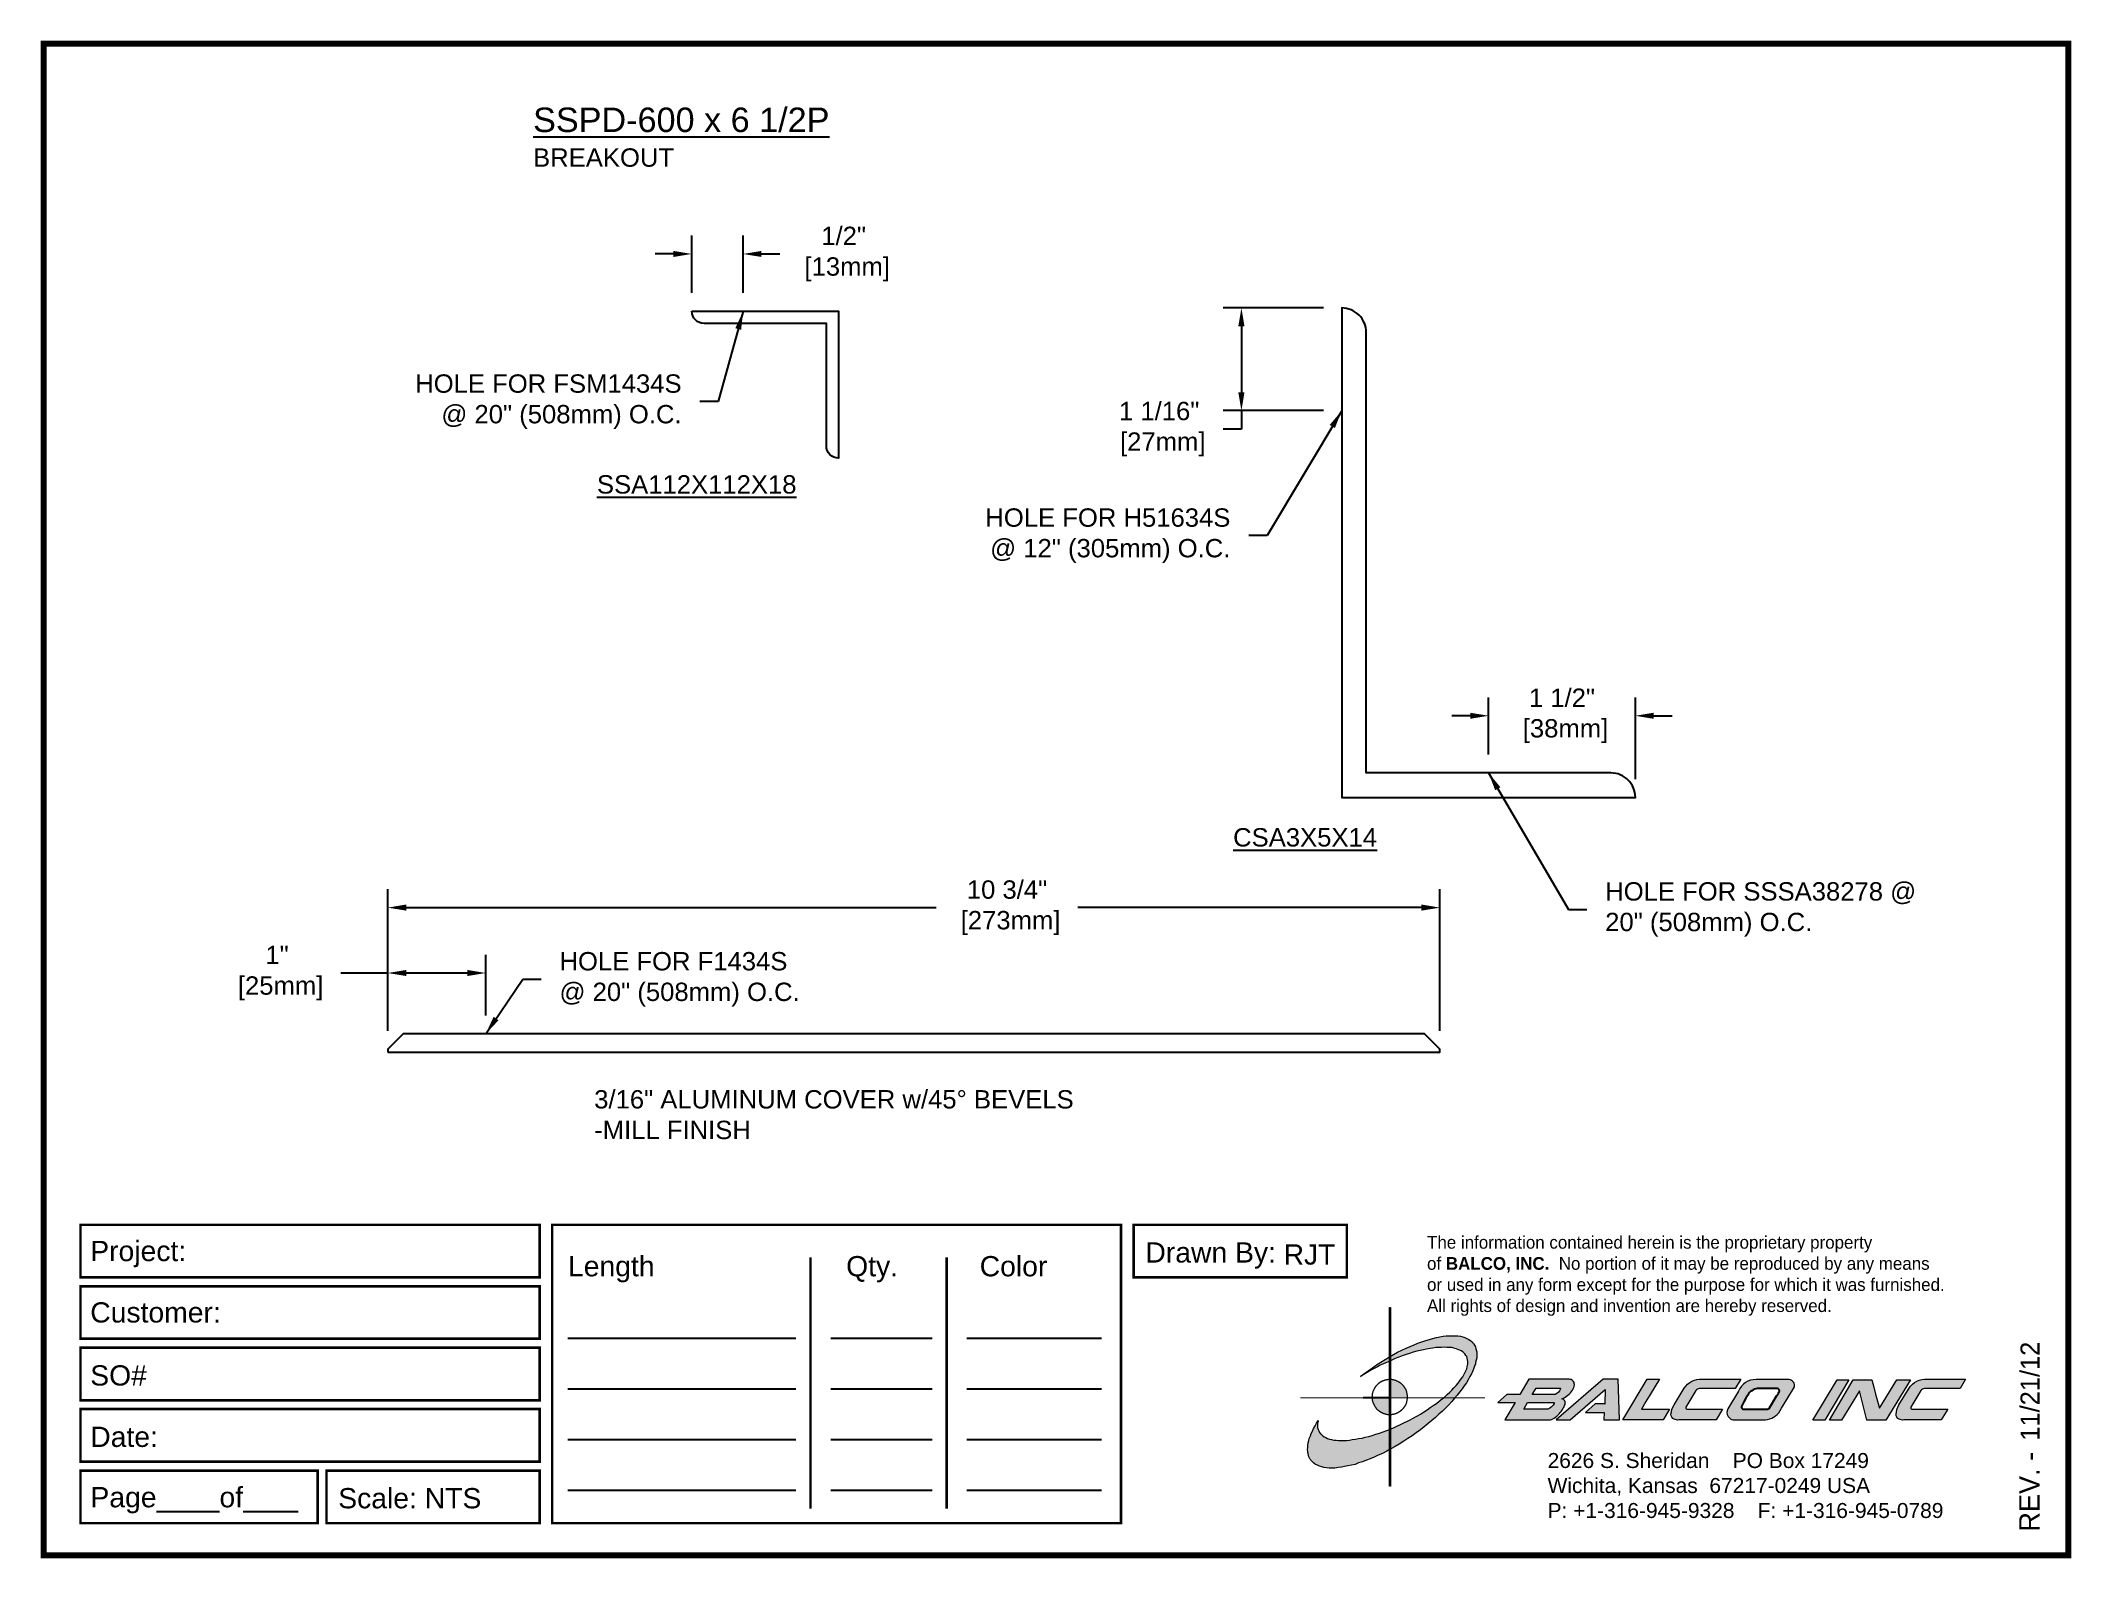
# Paper-space layout 'Layout1 (2)' of a CAD drawing. Header units: inches. Extents: x 0 to 10, y 0 to 7.5.
# The model-space entities are those that its viewports show. They can reach past a viewport. Long polylines and large blocks are cut down to what shows.
import ezdxf

# ---------------------------------------------------------------- set-up
doc = ezdxf.new("R2010")
doc.units = ezdxf.units.IN
doc.header["$MEASUREMENT"] = 0
for name, color, linetype in [('Border', 7, 'Continuous'), ('Dimensions', 3, 'Continuous'), ('Metals', 7, 'Continuous'), ('Text', 2, 'Continuous')]:
    doc.layers.add(name, color=color, linetype=linetype)
doc.styles.add('ARIAL', font='arial.ttf')
doc.styles.add('Copyright', font='ERASDEMI.TTF')
doc.dimstyles.new('Arial', dxfattribs={"dimscale": 1.5, "dimtxt": 0.125, "dimasz": 0.125, "dimexe": 0.125, "dimexo": 0.125, "dimgap": 0.125, "dimtad": 0, "dimtih": 1, "dimtoh": 1, "dimdec": 4, "dimzin": 0, "dimdsep": 46, "dimlunit": 4, "dimtxsty": 'ARIAL', "dimcen": 0.125, "dimadec": 0, "dimazin": 0, "dimtfac": 1, "dimtdec": 4, "dimtofl": 0, "dimtmove": 0, "dimatfit": 3, "dimfxl": 0, "dimfrac": 2, "dimtolj": 1, "dimtzin": 0, "dimarcsym": 0})

# ---------------------------------------------------------------- blocks, each defined once
blk = doc.blocks.new('ACADlogo')
h = blk.add_hatch(color=256)
h.paths.add_polyline_path([(-3.346, 1.223), (-3.351, 1.223), (-3.351, 0.979), (-3.346, 0.982)])
h.paths.add_polyline_path([(-3.346, 0.961), (-3.351, 0.959), (-3.351, 0.868), (-3.346, 0.868)])
h.paths.add_polyline_path([(-3.346, 0.777), (-3.351, 0.777), (-3.351, 0.699), (-3.351, 0.695), (-3.35, 0.695), (-3.346, 0.695)])
h.paths.add_polyline_path([(-3.346, 0.864), (-3.346, 0.868), (-3.35, 0.868), (-3.351, 0.868), (-3.351, 0.777), (-3.346, 0.777), (-3.346, 0.778), (-3.348, 0.778)])
h.paths.add_polyline_path([(-3.346, 0.524), (-3.351, 0.521), (-3.351, 0.342), (-3.346, 0.342)])
h.paths.add_polyline_path([(-3.346, 0.695), (-3.351, 0.695), (-3.351, 0.621), (-3.346, 0.623)])
h.paths.add_polyline_path([(-3.346, 0.623), (-3.351, 0.621), (-3.351, 0.521), (-3.346, 0.524)])
h.paths.add_polyline_path([(-3.346, 0.982), (-3.351, 0.979), (-3.351, 0.959), (-3.346, 0.961)])
h = blk.add_hatch(color=175)
h.paths.add_polyline_path([(-3.518, 0.573), (-3.534, 0.571), (-3.548, 0.569), (-3.562, 0.567), (-3.576, 0.567), (-3.589, 0.566), (-3.602, 0.567), (-3.614, 0.568), (-3.625, 0.569), (-3.636, 0.572), (-3.646, 0.574), (-3.656, 0.577), (-3.664, 0.581), (-3.673, 0.585), (-3.679, 0.589), (-3.685, 0.595), (-3.688, 0.598), (-3.691, 0.6), (-3.695, 0.607), (-3.699, 0.614), (-3.703, 0.621), (-3.704, 0.626), (-3.705, 0.631), (-3.706, 0.637), (-3.706, 0.642), (-3.705, 0.648), (-3.705, 0.653), (-3.703, 0.659), (-3.702, 0.665), (-3.71, 0.652), (-3.717, 0.639), (-3.725, 0.626), (-3.731, 0.613), (-3.737, 0.601), (-3.741, 0.589), (-3.746, 0.577), (-3.749, 0.566), (-3.751, 0.555), (-3.753, 0.544), (-3.754, 0.538), (-3.754, 0.533), (-3.755, 0.523), (-3.754, 0.513), (-3.753, 0.508), (-3.752, 0.503), (-3.75, 0.494), (-3.748, 0.486), (-3.743, 0.477), (-3.74, 0.473), (-3.738, 0.469), (-3.734, 0.465), (-3.73, 0.461), (-3.723, 0.455), (-3.715, 0.449), (-3.706, 0.445), (-3.695, 0.44), (-3.685, 0.437), (-3.674, 0.434), (-3.661, 0.432), (-3.648, 0.431), (-3.634, 0.431), (-3.62, 0.431), (-3.604, 0.433), (-3.588, 0.435), (-3.572, 0.438), (-3.556, 0.441), (-3.538, 0.445), (-3.52, 0.449), (-3.503, 0.456), (-3.483, 0.461), (-3.464, 0.469), (-3.445, 0.477), (-3.426, 0.485), (-3.406, 0.494), (-3.385, 0.503), (-3.364, 0.514), (-3.351, 0.521), (-3.351, 0.621), (-3.364, 0.616), (-3.382, 0.609), (-3.4, 0.603), (-3.418, 0.598), (-3.436, 0.592), (-3.453, 0.587), (-3.47, 0.583), (-3.486, 0.579), (-3.503, 0.576)])
h.paths.add_polyline_path([(-3.215, 0.687), (-3.251, 0.667), (-3.289, 0.649), (-3.327, 0.631), (-3.345, 0.623), (-3.346, 0.623), (-3.346, 0.524), (-3.343, 0.525), (-3.323, 0.537), (-3.302, 0.549), (-3.28, 0.563), (-3.259, 0.577), (-3.238, 0.59), (-3.218, 0.605), (-3.198, 0.62), (-3.179, 0.635), (-3.16, 0.65), (-3.141, 0.665), (-3.123, 0.681), (-3.106, 0.696), (-3.089, 0.712), (-3.074, 0.727), (-3.058, 0.743), (-3.043, 0.759), (-3.03, 0.775), (-3.028, 0.777), (-3.085, 0.777), (-3.091, 0.772), (-3.105, 0.761), (-3.118, 0.75), (-3.134, 0.739), (-3.149, 0.729), (-3.165, 0.718), (-3.182, 0.707), (-3.198, 0.697)])
h.paths.add_polyline_path([(-2.921, 1.009), (-2.922, 1.015), (-2.924, 1.02), (-2.926, 1.029), (-2.931, 1.038), (-2.934, 1.043), (-2.936, 1.047), (-2.94, 1.05), (-2.943, 1.054), (-2.951, 1.06), (-2.959, 1.066), (-2.968, 1.071), (-2.978, 1.075), (-2.989, 1.079), (-3, 1.081), (-3.013, 1.083), (-3.026, 1.084), (-3.04, 1.084), (-3.054, 1.084), (-3.07, 1.083), (-3.085, 1.081), (-3.102, 1.079), (-3.118, 1.075), (-3.136, 1.07), (-3.153, 1.066), (-3.171, 1.06), (-3.191, 1.054), (-3.21, 1.047), (-3.229, 1.039), (-3.248, 1.031), (-3.268, 1.022), (-3.289, 1.012), (-3.31, 1.002), (-3.33, 0.991), (-3.346, 0.982), (-3.346, 0.961), (-3.342, 0.962), (-3.323, 0.971), (-3.305, 0.978), (-3.287, 0.984), (-3.268, 0.991), (-3.251, 0.996), (-3.234, 1.002), (-3.216, 1.007), (-3.199, 1.011), (-3.182, 1.015), (-3.167, 1.018), (-3.15, 1.021), (-3.136, 1.023), (-3.121, 1.025), (-3.107, 1.026), (-3.093, 1.026), (-3.079, 1.027), (-3.067, 1.026), (-3.054, 1.026), (-3.043, 1.025), (-3.032, 1.022), (-3.022, 1.02), (-3.013, 1.016), (-3.004, 1.013), (-2.997, 1.009), (-2.989, 1.005), (-2.983, 0.999), (-2.98, 0.996), (-2.978, 0.994), (-2.973, 0.987), (-2.969, 0.981), (-2.967, 0.973), (-2.965, 0.965), (-2.964, 0.957), (-2.964, 0.949), (-2.964, 0.944), (-2.965, 0.94), (-2.967, 0.93), (-2.969, 0.921), (-2.973, 0.911), (-2.978, 0.901), (-2.983, 0.891), (-2.989, 0.881), (-2.996, 0.871), (-3.004, 0.86), (-3.012, 0.849), (-3.021, 0.838), (-3.032, 0.827), (-3.042, 0.816), (-3.053, 0.805), (-3.065, 0.794), (-3.077, 0.783), (-3.085, 0.777), (-3.028, 0.777), (-3.016, 0.791), (-3.004, 0.806), (-2.992, 0.822), (-2.981, 0.837), (-2.971, 0.852), (-2.962, 0.866), (-2.954, 0.882), (-2.946, 0.896), (-2.939, 0.91), (-2.934, 0.924), (-2.929, 0.938), (-2.926, 0.944), (-2.925, 0.951), (-2.922, 0.963), (-2.92, 0.975), (-2.92, 0.982), (-2.919, 0.987), (-2.92, 0.999), (-2.92, 1.005)])
h.paths.add_polyline_path([(-3.372, 0.966), (-3.393, 0.953), (-3.415, 0.94), (-3.435, 0.925), (-3.455, 0.911), (-3.475, 0.897), (-3.494, 0.882), (-3.468, 0.898), (-3.439, 0.915), (-3.41, 0.93), (-3.396, 0.938), (-3.38, 0.945), (-3.351, 0.959), (-3.351, 0.979)])
h = blk.add_hatch(color=256)
h.paths.add_polyline_path([(-3.268, 0.814), (-3.27, 0.819), (-3.273, 0.824), (-3.276, 0.828), (-3.279, 0.833), (-3.282, 0.837), (-3.286, 0.841), (-3.29, 0.845), (-3.294, 0.849), (-3.298, 0.852), (-3.303, 0.855), (-3.308, 0.858), (-3.313, 0.86), (-3.318, 0.863), (-3.323, 0.864), (-3.328, 0.866), (-3.334, 0.867), (-3.339, 0.868), (-3.345, 0.868), (-3.346, 0.868), (-3.346, 0.777), (-3.335, 0.777), (-3.262, 0.777), (-3.262, 0.781), (-3.262, 0.787), (-3.263, 0.792), (-3.264, 0.798), (-3.265, 0.803), (-3.266, 0.808)])
h.paths.add_polyline_path([(-3.351, 0.777), (-3.436, 0.777), (-3.435, 0.773), (-3.435, 0.768), (-3.434, 0.762), (-3.432, 0.757), (-3.431, 0.752), (-3.428, 0.747), (-3.426, 0.742), (-3.423, 0.737), (-3.42, 0.732), (-3.417, 0.728), (-3.414, 0.723), (-3.41, 0.719), (-3.406, 0.716), (-3.401, 0.712), (-3.397, 0.709), (-3.392, 0.706), (-3.387, 0.704), (-3.382, 0.701), (-3.377, 0.699), (-3.372, 0.698), (-3.367, 0.696), (-3.361, 0.695), (-3.356, 0.695), (-3.351, 0.695)])
h.paths.add_polyline_path([(-3.346, 0.868), (-3.35, 0.868), (-3.351, 0.868), (-3.351, 0.777), (-3.346, 0.777)])
h = blk.add_hatch(color=256)
h.paths.add_polyline_path([(-2.438, 0.844, 0.412988), (-2.461, 0.869), (-2.663, 0.869), (-2.707, 0.794), (-2.771, 0.794), (-2.815, 0.755), (-2.73, 0.755), (-2.781, 0.668), (-2.563, 0.668, 0.107996), (-2.538, 0.677, 0.108939), (-2.494, 0.724, 0.080345), (-2.483, 0.745, 0.419497), (-2.499, 0.773, 0.149928), (-2.447, 0.815, 0.134283)])
h.paths.add_polyline_path([(-2.507, 0.821, -0.209012), (-2.532, 0.794), (-2.538, 0.794), (-2.646, 0.794), (-2.627, 0.825), (-2.51, 0.825, -0.56619)], flags=16)
h.paths.add_polyline_path([(-2.538, 0.75, -0.241309), (-2.569, 0.722), (-2.688, 0.722), (-2.669, 0.755), (-2.541, 0.755, -0.56619)], flags=16)
for points in [[(-2.285, 0.819), (-2.287, 0.748), (-2.335, 0.748), (-2.383, 0.705), (-2.29, 0.705), (-2.292, 0.668), (-2.215, 0.668), (-2.221, 0.869), (-2.295, 0.869), (-2.527, 0.668), (-2.458, 0.668)], [(-2.018, 0.869), (-2.079, 0.869), (-2.198, 0.668), (-2, 0.668), (-1.968, 0.722), (-2.107, 0.722), (-2.085, 0.759), (-2.064, 0.794)], [(-1.617, 0.869), (-1.807, 0.869, 0.270182), (-1.896, 0.825), (-1.946, 0.742, 0.109019), (-1.961, 0.695, 0.340665), (-1.945, 0.672, 0.129907), (-1.923, 0.668), (-1.738, 0.668), (-1.706, 0.722), (-1.878, 0.722), (-1.882, 0.722, -0.601242), (-1.887, 0.731), (-1.838, 0.813, -0.253048), (-1.821, 0.823), (-1.645, 0.823)], [(-1.083, 0.867), (-1.14, 0.867), (-1.261, 0.667), (-1.26, 0.667), (-1.202, 0.667)], [(-0.96, 0.83), (-0.969, 0.867), (-1.061, 0.867), (-1.179, 0.667), (-1.12, 0.667), (-1.031, 0.812), (-0.995, 0.667), (-0.9, 0.667), (-0.778, 0.867), (-0.846, 0.867), (-0.931, 0.727), (-0.951, 0.795)], [(-0.507, 0.869), (-0.697, 0.869, 0.270182), (-0.786, 0.825), (-0.836, 0.742, 0.109019), (-0.85, 0.695, 0.340665), (-0.835, 0.672, 0.129907), (-0.812, 0.668), (-0.628, 0.668), (-0.595, 0.722), (-0.768, 0.722), (-0.772, 0.722, -0.601242), (-0.777, 0.731), (-0.728, 0.813, -0.253048), (-0.71, 0.823), (-0.534, 0.823)], [(-3.346, 0.623), (-3.351, 0.621), (-3.351, 0.521), (-3.346, 0.524)]]:
    blk.add_hatch(color=256).paths.add_polyline_path(points)
h = blk.add_hatch(color=256)
h.paths.add_polyline_path([(-1.377, 0.868), (-1.383, 0.868), (-1.383, 0.868), (-1.44, 0.868), (-1.492, 0.868), (-1.541, 0.868, 0.297712), (-1.628, 0.811), (-1.68, 0.723, 0.585116), (-1.646, 0.668), (-1.506, 0.668, 0.210586), (-1.429, 0.703), (-1.415, 0.726), (-1.389, 0.769), (-1.352, 0.831, 0.4352)])
h.paths.add_polyline_path([(-1.437, 0.823, -0.603783), (-1.428, 0.805), (-1.431, 0.801), (-1.434, 0.796), (-1.438, 0.789), (-1.474, 0.728, -0.229001), (-1.489, 0.722), (-1.494, 0.722), (-1.501, 0.722), (-1.597, 0.722), (-1.604, 0.722, -0.492401), (-1.613, 0.734), (-1.601, 0.757), (-1.591, 0.775), (-1.582, 0.791, -0.238368), (-1.535, 0.823)], flags=16)
for q in [(-3.48, 0.777), (-3.351, 0.642)]:
    blk.add_line((-3.351, 0.777), q)
at = {"color": 7, "lineweight": 0}
for points in [[(-3.351, 1.223), (-3.346, 1.223), (-3.346, 0.342), (-3.351, 0.342), (-3.351, 1.223)], [(-2.292, 0.668), (-2.215, 0.668), (-2.221, 0.869), (-2.295, 0.869), (-2.527, 0.668), (-2.458, 0.668), (-2.285, 0.819), (-2.287, 0.748), (-2.286, 0.748), (-2.335, 0.748), (-2.383, 0.705), (-2.29, 0.705), (-2.292, 0.668), (-2.292, 0.668)], [(-2.198, 0.668), (-2.079, 0.869), (-2.018, 0.869), (-2.064, 0.794), (-2.085, 0.759), (-2.107, 0.722), (-1.968, 0.722), (-2, 0.668), (-2.198, 0.668), (-2.198, 0.668)], [(-1.383, 0.868), (-1.383, 0.868)], [(-1.261, 0.667), (-1.14, 0.867), (-1.083, 0.867), (-1.202, 0.667), (-1.26, 0.667), (-1.261, 0.667), (-1.261, 0.667)], [(-0.9, 0.667), (-0.995, 0.667), (-1.031, 0.812), (-1.12, 0.667), (-1.179, 0.667), (-1.061, 0.867), (-0.969, 0.867), (-0.96, 0.83), (-0.951, 0.795), (-0.931, 0.727), (-0.846, 0.867), (-0.778, 0.867), (-0.9, 0.667), (-0.9, 0.667)]]:
    blk.add_lwpolyline(points, dxfattribs=at)
at = {"color": 175, "lineweight": 0}
blk.add_lwpolyline([(-2.926, 1.029), (-2.924, 1.02), (-2.922, 1.015), (-2.921, 1.009), (-2.92, 1.005), (-2.92, 0.999), (-2.919, 0.987), (-2.92, 0.982), (-2.92, 0.975), (-2.922, 0.963), (-2.925, 0.951), (-2.926, 0.944), (-2.929, 0.938), (-2.934, 0.924), (-2.939, 0.91), (-2.946, 0.896), (-2.954, 0.882), (-2.962, 0.866), (-2.971, 0.852), (-2.981, 0.837), (-2.992, 0.822), (-3.004, 0.806), (-3.016, 0.791), (-3.03, 0.775), (-3.043, 0.759), (-3.058, 0.743), (-3.074, 0.727), (-3.089, 0.712), (-3.106, 0.696), (-3.123, 0.681), (-3.141, 0.665), (-3.16, 0.65), (-3.179, 0.635), (-3.198, 0.62), (-3.218, 0.605), (-3.238, 0.59), (-3.259, 0.577), (-3.28, 0.563), (-3.302, 0.549), (-3.323, 0.537), (-3.343, 0.525), (-3.364, 0.514), (-3.385, 0.503), (-3.406, 0.494), (-3.426, 0.485), (-3.445, 0.477), (-3.464, 0.469), (-3.483, 0.461), (-3.503, 0.456), (-3.52, 0.449), (-3.538, 0.445), (-3.556, 0.441), (-3.572, 0.438), (-3.588, 0.435), (-3.604, 0.433), (-3.62, 0.431), (-3.634, 0.431), (-3.648, 0.431), (-3.661, 0.432), (-3.674, 0.434), (-3.685, 0.437), (-3.695, 0.44), (-3.706, 0.445), (-3.715, 0.449), (-3.723, 0.455), (-3.73, 0.461), (-3.734, 0.465), (-3.738, 0.469), (-3.74, 0.473), (-3.743, 0.477), (-3.748, 0.486), (-3.75, 0.494), (-3.752, 0.503), (-3.753, 0.508), (-3.754, 0.513), (-3.755, 0.523), (-3.754, 0.533), (-3.754, 0.538), (-3.753, 0.544), (-3.751, 0.555), (-3.749, 0.566), (-3.746, 0.577), (-3.741, 0.589), (-3.737, 0.601), (-3.731, 0.613), (-3.725, 0.626), (-3.717, 0.639), (-3.71, 0.652), (-3.702, 0.665), (-3.703, 0.659), (-3.705, 0.653), (-3.705, 0.648), (-3.706, 0.642), (-3.706, 0.637), (-3.705, 0.631), (-3.704, 0.626), (-3.703, 0.621), (-3.699, 0.614), (-3.695, 0.607), (-3.691, 0.6), (-3.688, 0.598), (-3.685, 0.595), (-3.679, 0.589), (-3.673, 0.585), (-3.664, 0.581), (-3.656, 0.577), (-3.646, 0.574), (-3.636, 0.572), (-3.625, 0.569), (-3.614, 0.568), (-3.602, 0.567), (-3.589, 0.566), (-3.576, 0.567), (-3.562, 0.567), (-3.548, 0.569), (-3.534, 0.571), (-3.518, 0.573), (-3.503, 0.576), (-3.486, 0.579), (-3.47, 0.583), (-3.453, 0.587), (-3.436, 0.592), (-3.418, 0.598), (-3.4, 0.603), (-3.382, 0.609), (-3.364, 0.616), (-3.345, 0.623), (-3.327, 0.631), (-3.289, 0.649), (-3.251, 0.667), (-3.215, 0.687), (-3.198, 0.697), (-3.182, 0.707), (-3.165, 0.718), (-3.149, 0.729), (-3.134, 0.739), (-3.118, 0.75), (-3.105, 0.761), (-3.091, 0.772), (-3.077, 0.783), (-3.065, 0.794), (-3.053, 0.805), (-3.042, 0.816), (-3.032, 0.827), (-3.021, 0.838), (-3.012, 0.849), (-3.004, 0.86), (-2.996, 0.871), (-2.989, 0.881), (-2.983, 0.891), (-2.978, 0.901), (-2.973, 0.911), (-2.969, 0.921), (-2.967, 0.93), (-2.965, 0.94), (-2.964, 0.944), (-2.964, 0.949), (-2.964, 0.957), (-2.965, 0.965), (-2.967, 0.973), (-2.969, 0.981), (-2.973, 0.987), (-2.978, 0.994), (-2.98, 0.996), (-2.983, 0.999), (-2.989, 1.005), (-2.997, 1.009), (-3.004, 1.013), (-3.013, 1.016), (-3.022, 1.02), (-3.032, 1.022), (-3.043, 1.025), (-3.054, 1.026), (-3.067, 1.026), (-3.079, 1.027), (-3.093, 1.026), (-3.107, 1.026), (-3.121, 1.025), (-3.136, 1.023), (-3.15, 1.021), (-3.167, 1.018), (-3.182, 1.015), (-3.199, 1.011), (-3.216, 1.007), (-3.234, 1.002), (-3.251, 0.996), (-3.268, 0.991), (-3.287, 0.984), (-3.305, 0.978), (-3.323, 0.971), (-3.342, 0.962), (-3.38, 0.945), (-3.396, 0.938), (-3.41, 0.93), (-3.439, 0.915), (-3.468, 0.898), (-3.494, 0.882), (-3.475, 0.897), (-3.455, 0.911), (-3.435, 0.925), (-3.415, 0.94), (-3.393, 0.953), (-3.372, 0.966), (-3.351, 0.979), (-3.33, 0.991), (-3.31, 1.002), (-3.289, 1.012), (-3.268, 1.022), (-3.248, 1.031), (-3.229, 1.039), (-3.21, 1.047), (-3.191, 1.054), (-3.171, 1.06), (-3.153, 1.066), (-3.136, 1.07), (-3.118, 1.075), (-3.102, 1.079), (-3.085, 1.081), (-3.07, 1.083), (-3.054, 1.084), (-3.04, 1.084), (-3.026, 1.084), (-3.013, 1.083), (-3, 1.081), (-2.989, 1.079), (-2.978, 1.075), (-2.968, 1.071), (-2.959, 1.066), (-2.951, 1.06), (-2.943, 1.054), (-2.94, 1.05), (-2.936, 1.047), (-2.934, 1.043), (-2.931, 1.038), (-2.926, 1.029), (-2.926, 1.029)], dxfattribs=at)
at = {"color": 7, "lineweight": 0, "const_width": 0.0064}
blk.add_lwpolyline([(-3.262, 0.781), (-3.262, 0.787), (-3.263, 0.792), (-3.264, 0.798), (-3.265, 0.803), (-3.266, 0.808), (-3.268, 0.814), (-3.27, 0.819), (-3.273, 0.824), (-3.276, 0.828), (-3.279, 0.833), (-3.282, 0.837), (-3.286, 0.841), (-3.29, 0.845), (-3.294, 0.849), (-3.298, 0.852), (-3.303, 0.855), (-3.308, 0.858), (-3.313, 0.86), (-3.318, 0.863), (-3.323, 0.864), (-3.328, 0.866), (-3.334, 0.867), (-3.339, 0.868), (-3.345, 0.868), (-3.35, 0.868), (-3.356, 0.868), (-3.361, 0.867), (-3.367, 0.866), (-3.372, 0.865), (-3.377, 0.863), (-3.382, 0.862), (-3.387, 0.859), (-3.392, 0.857), (-3.397, 0.854), (-3.401, 0.851), (-3.406, 0.847), (-3.41, 0.843), (-3.414, 0.839), (-3.417, 0.835), (-3.42, 0.831), (-3.423, 0.826), (-3.426, 0.821), (-3.428, 0.816), (-3.431, 0.811), (-3.432, 0.806), (-3.434, 0.801), (-3.435, 0.795), (-3.435, 0.79), (-3.436, 0.784), (-3.436, 0.779), (-3.435, 0.773), (-3.435, 0.768), (-3.434, 0.762), (-3.432, 0.757), (-3.431, 0.752), (-3.428, 0.747), (-3.426, 0.742), (-3.423, 0.737), (-3.42, 0.732), (-3.417, 0.728), (-3.414, 0.723), (-3.41, 0.719), (-3.406, 0.716), (-3.401, 0.712), (-3.397, 0.709), (-3.392, 0.706), (-3.387, 0.704), (-3.382, 0.701), (-3.377, 0.699), (-3.372, 0.698), (-3.367, 0.696), (-3.361, 0.695), (-3.356, 0.695), (-3.35, 0.695), (-3.345, 0.695), (-3.339, 0.695), (-3.334, 0.696), (-3.328, 0.697), (-3.323, 0.698), (-3.318, 0.7), (-3.313, 0.702), (-3.308, 0.705), (-3.303, 0.708), (-3.298, 0.711), (-3.294, 0.714), (-3.29, 0.718), (-3.286, 0.721), (-3.282, 0.726), (-3.279, 0.73), (-3.276, 0.734), (-3.273, 0.739), (-3.27, 0.744), (-3.268, 0.749), (-3.266, 0.754), (-3.265, 0.76), (-3.264, 0.765), (-3.263, 0.77), (-3.262, 0.776), (-3.262, 0.781)], dxfattribs=at)
at = {"color": 7, "lineweight": 0}
for points in [[(-2.447, 0.815, 0.130368), (-2.438, 0.843, 0.448367), (-2.463, 0.869), (-2.663, 0.869), (-2.707, 0.794), (-2.771, 0.794), (-2.815, 0.755), (-2.73, 0.755), (-2.781, 0.668), (-2.563, 0.668, 0.107996), (-2.538, 0.677, 0.108939), (-2.494, 0.724, 0.077395), (-2.484, 0.744, 0.430878), (-2.499, 0.773, 0.149928)], [(-2.507, 0.821, -0.209012), (-2.532, 0.794), (-2.538, 0.794), (-2.646, 0.794), (-2.627, 0.825), (-2.512, 0.825), (-2.509, 0.825, -0.531288)], [(-1.838, 0.813), (-1.887, 0.731, 0.587385), (-1.882, 0.722), (-1.878, 0.722), (-1.706, 0.722), (-1.738, 0.668), (-1.923, 0.668, -0.129907), (-1.945, 0.672, -0.349839), (-1.961, 0.696, -0.107341), (-1.946, 0.742), (-1.896, 0.825, -0.270182), (-1.807, 0.869), (-1.617, 0.869), (-1.645, 0.823), (-1.821, 0.823, 0.252436)], [(-1.68, 0.723, 0.585116), (-1.646, 0.668), (-1.506, 0.668, 0.210586), (-1.429, 0.703), (-1.415, 0.726), (-1.389, 0.769), (-1.352, 0.831, 0.4352), (-1.377, 0.868), (-1.383, 0.868), (-1.383, 0.868), (-1.44, 0.868), (-1.492, 0.868), (-1.541, 0.868, 0.297712), (-1.628, 0.811)], [(-0.728, 0.813), (-0.777, 0.731, 0.587385), (-0.772, 0.722), (-0.768, 0.722), (-0.595, 0.722), (-0.628, 0.668), (-0.812, 0.668, -0.129907), (-0.835, 0.672, -0.349839), (-0.85, 0.696, -0.107341), (-0.836, 0.742), (-0.786, 0.825, -0.270182), (-0.697, 0.869), (-0.507, 0.869), (-0.534, 0.823), (-0.71, 0.823, 0.252436)], [(-2.569, 0.722), (-2.688, 0.722), (-2.669, 0.755), (-2.543, 0.755), (-2.54, 0.755, -0.531288), (-2.538, 0.75, -0.241309)]]:
    blk.add_lwpolyline(points, format="xyb", close=True, dxfattribs=at)
blk.add_lwpolyline([(-1.437, 0.823), (-1.535, 0.823, 0.238368), (-1.582, 0.791), (-1.591, 0.775), (-1.601, 0.757), (-1.613, 0.734, 0.490298), (-1.604, 0.722), (-1.597, 0.722), (-1.501, 0.722), (-1.494, 0.722), (-1.489, 0.722, 0.229001), (-1.474, 0.728), (-1.438, 0.789), (-1.434, 0.796), (-1.431, 0.801), (-1.428, 0.805, 0.603783)], format="xyb", close=True)
blk.add_lwpolyline([(-2.879, 0.777, 0.00455, 0.00455, 0), (-3.791, 0.777, 0.00183, 0.00183, 0), (-3.791, 0.777, 0.00183, 0.00183, 0)], format="xyseb", dxfattribs=at)
blk = doc.blocks.new('Quantity Data')
at = {"layer": 'Border', "color": 253}
for p, q in [((2.755, 1.254), (3.881, 1.254)), ((4.054, 1.254), (4.553, 1.254)), ((4.725, 1.254), (5.389, 1.254)), ((2.755, 1.004), (3.881, 1.004)), ((4.054, 1.004), (4.553, 1.004)), ((4.725, 1.004), (5.389, 1.004)), ((2.755, 0.754), (3.881, 0.754)), ((4.054, 0.754), (4.553, 0.754)), ((4.725, 0.754), (5.389, 0.754)), ((2.755, 0.504), (3.881, 0.504)), ((4.054, 0.504), (4.553, 0.504)), ((4.725, 0.504), (5.389, 0.504))]:
    blk.add_line(p, q, dxfattribs=at)
at = {"layer": 'Border', "const_width": 0.0125}
blk.add_lwpolyline([(5.485, 0.341), (2.678, 0.341), (2.678, 1.813), (5.485, 1.813)], close=True, dxfattribs=at)
for points in [[(3.953, 1.653), (3.953, 0.412)], [(4.625, 1.653), (4.625, 0.412)]]:
    blk.add_lwpolyline(points, dxfattribs=at)
at = {"layer": 'Border', "style": 'ARIAL'}
for s, p in [('Length', (2.756, 1.559)), ('Qty.', (4.129, 1.559)), ('Color', (4.788, 1.559))]:
    blk.add_text(s, height=0.1, dxfattribs=at).set_placement(p)
blk = doc.blocks.new('Drawn By')
at = {"layer": 'Border', "const_width": 0.0125}
blk.add_lwpolyline([(5.38, 1.813), (6.432, 1.813), (6.432, 1.554), (5.38, 1.554)], close=True, dxfattribs=at)
at = {"layer": 'Border', "style": 'ARIAL'}
blk.add_text('Drawn By: ', height=0.1, dxfattribs=at).set_placement((5.438, 1.627))
blk.add_attdef('XXX', (6.12, 1.617), '', height=0.1, dxfattribs=at)
blk = doc.blocks.new('Project Info')
at = {"layer": 'Border', "const_width": 0.0125}
for points in [[(0.182, 1.813), (2.448, 1.813), (2.448, 1.554), (0.182, 1.554)], [(0.182, 1.51), (2.448, 1.51), (2.448, 1.251), (0.182, 1.251)], [(0.182, 1.207), (2.448, 1.207), (2.448, 0.947), (0.182, 0.947)], [(0.182, 0.904), (2.448, 0.904), (2.448, 0.644), (0.182, 0.644)], [(0.182, 0.6), (1.352, 0.6), (1.352, 0.341), (0.182, 0.341)], [(1.396, 0.6), (2.448, 0.6), (2.448, 0.341), (1.396, 0.341)]]:
    blk.add_lwpolyline(points, close=True, dxfattribs=at)
at = {"layer": 'Border', "style": 'ARIAL'}
for s, p in [('Project:', (0.23, 1.634)), ('Customer:', (0.23, 1.331)), ('SO#', (0.23, 1.02)), ('Date:', (0.23, 0.717)), ('Page%%u        %%uof%%u       ', (0.231, 0.419)), ('Scale: NTS', (1.454, 0.414))]:
    blk.add_text(s, height=0.1, dxfattribs=at).set_placement(p)
blk = doc.blocks.new('REV')
at = {"style": 'Copyright'}
blk.add_text('REV. -', height=0.1, rotation=90, dxfattribs=at).set_placement((-0.142, 0.117))
at = {"style": 'Copyright', "flags": 4}
blk.add_attdef('REVISIONDATE', (-0.142, 0.566), '', height=0.0938, rotation=90, dxfattribs=at)
blk = doc.blocks.new('SSA112X112X18')
blk.add_lwpolyline([(0, 0), (-1.5, 0), (-1.5, -1.5, 0.414214), (-1.375, -1.375), (-1.375, -0.125), (-0.125, -0.125, 0.414214)], format="xyb", close=True)
blk = doc.blocks.new('*D21')
at = {"layer": 'Defpoints', "color": 0}
for p in [(42.926, -2.973), (42.926, -3.557), (44.426, -3.807)]:
    blk.add_point(p, dxfattribs=at)
at = {"layer": 'Dimensions', "color": 0, "lineweight": -2}
for p, q in [((42.926, -3.369), (42.926, -2.786)), ((44.426, -3.619), (44.426, -2.786)), ((42.738, -2.973), (42.551, -2.973)), ((44.613, -2.973), (44.801, -2.973))]:
    blk.add_line(p, q, dxfattribs=at)
at = {"layer": 'Dimensions', "color": 0}
for points in [[(42.738, -2.942), (42.738, -3.004), (42.926, -2.973)], [(44.613, -2.942), (44.613, -3.004), (44.426, -2.973)]]:
    blk.add_solid(points, dxfattribs=at)
at = {"layer": 'Dimensions', "color": 0, "insert": (43.676, -2.973), "char_height": 0.1875, "attachment_point": 5, "style": 'ARIAL'}
blk.add_mtext('\\A1;1 1/2"\\P [38mm]', dxfattribs=at)
blk = doc.blocks.new('*D20')
at = {"layer": 'Defpoints', "color": 0}
for p in [(40.401, 1.193), (41.426, 1.193), (41.426, 0.144)]:
    blk.add_point(p, dxfattribs=at)
at = {"layer": 'Dimensions', "color": 0, "lineweight": -2}
for p, q in [((41.238, 1.193), (40.213, 1.193)), ((40.401, 1.006), (40.401, 0.331)), ((41.238, 0.144), (40.213, 0.144)), ((40.401, 0.144), (40.401, -0.044)), ((40.401, -0.044), (40.213, -0.044))]:
    blk.add_line(p, q, dxfattribs=at)
at = {"layer": 'Dimensions', "color": 0}
for points in [[(40.369, 1.006), (40.432, 1.006), (40.401, 1.193)], [(40.369, 0.331), (40.432, 0.331), (40.401, 0.144)]]:
    blk.add_solid(points, dxfattribs=at)
at = {"layer": 'Dimensions', "color": 0, "insert": (39.561, -0.044), "char_height": 0.1875, "attachment_point": 5, "style": 'ARIAL'}
blk.add_mtext('\\A1;1 1/16"\\P [27mm]', dxfattribs=at)
blk = doc.blocks.new('*D22')
at = {"layer": 'Defpoints', "color": 0}
for p in [(35.31, 1.745), (34.785, 1.159), (35.31, 1.159)]:
    blk.add_point(p, dxfattribs=at)
at = {"layer": 'Dimensions', "color": 0, "lineweight": -2}
for p, q in [((34.785, 1.347), (34.785, 1.932)), ((35.31, 1.347), (35.31, 1.932)), ((34.598, 1.745), (34.41, 1.745)), ((35.497, 1.745), (35.685, 1.745))]:
    blk.add_line(p, q, dxfattribs=at)
at = {"layer": 'Dimensions', "color": 0}
for points in [[(34.598, 1.776), (34.598, 1.714), (34.785, 1.745)], [(35.497, 1.776), (35.497, 1.714), (35.31, 1.745)]]:
    blk.add_solid(points, dxfattribs=at)
at = {"layer": 'Dimensions', "color": 0, "insert": (36.337, 1.745), "char_height": 0.1875, "attachment_point": 5, "style": 'ARIAL'}
blk.add_mtext('\\A1;1/2"\\P [13mm]', dxfattribs=at)
blk = doc.blocks.new('CSA3X5X14')
at = {"layer": 'Metals'}
blk.add_lwpolyline([(0.25, 4.75, 0.414214), (0, 5), (0, 0), (3, 0, 0.414214), (2.75, 0.25), (0.25, 0.25)], format="xyb", close=True, dxfattribs=at)
blk = doc.blocks.new('*D28')
at = {"layer": 'Defpoints', "color": 0}
for p in [(42.428, -4.933), (31.68, -6.378), (42.428, -6.378)]:
    blk.add_point(p, dxfattribs=at)
at = {"layer": 'Dimensions', "color": 0, "lineweight": -2}
for p, q in [((31.68, -6.19), (31.68, -4.745)), ((42.428, -6.19), (42.428, -4.745)), ((31.868, -4.933), (37.281, -4.933)), ((42.24, -4.933), (38.731, -4.933))]:
    blk.add_line(p, q, dxfattribs=at)
at = {"layer": 'Dimensions', "color": 0}
for points in [[(31.868, -4.901), (31.868, -4.964), (31.68, -4.933)], [(42.24, -4.901), (42.24, -4.964), (42.428, -4.933)]]:
    blk.add_solid(points, dxfattribs=at)
at = {"layer": 'Dimensions', "color": 0, "insert": (38.006, -4.933), "char_height": 0.1875, "attachment_point": 5, "style": 'ARIAL'}
blk.add_mtext('\\A1;10 3/4"\\P [273mm]', dxfattribs=at)
blk = doc.blocks.new('*D29')
at = {"layer": 'Defpoints', "color": 0}
for p in [(32.68, -5.601), (32.68, -6.221), (31.68, -6.378)]:
    blk.add_point(p, dxfattribs=at)
at = {"layer": 'Dimensions', "color": 0, "lineweight": -2}
for p, q in [((31.68, -5.601), (31.2, -5.601)), ((31.68, -6.19), (31.68, -5.414)), ((32.493, -5.601), (31.868, -5.601)), ((32.68, -6.034), (32.68, -5.414))]:
    blk.add_line(p, q, dxfattribs=at)
at = {"layer": 'Dimensions', "color": 0}
for points in [[(31.868, -5.57), (31.868, -5.632), (31.68, -5.601)], [(32.493, -5.57), (32.493, -5.632), (32.68, -5.601)]]:
    blk.add_solid(points, dxfattribs=at)
at = {"layer": 'Dimensions', "color": 0, "insert": (30.548, -5.601), "char_height": 0.1875, "attachment_point": 5, "style": 'ARIAL'}
blk.add_mtext('\\A1;1"\\P [25mm]', dxfattribs=at)

msp = doc.modelspace()

# ---------------------------------------------------------------- linework, layer by layer
msp.add_lwpolyline([(31.68042, -6.40892), (42.42792, -6.40892), (42.42792, -6.37767), (42.27167, -6.22142), (31.83667, -6.22142), (31.68042, -6.37767)], close=True)

# ---------------------------------------------------------------- block references
at = {"layer": 'Metals', "xscale": -1}
msp.add_blockref('SSA112X112X18', (34.78542, 1.15904), dxfattribs=at)
at = {"layer": 'Metals'}
msp.add_blockref('CSA3X5X14', (41.42592, -3.8068), dxfattribs=at)

# ---------------------------------------------------------------- texts
at = {"layer": 'Text', "style": 'ARIAL'}
for s, insert, char_height, width, attachment_point in [('{\\LSSPD-600 x 6 1/2P\\P\\H0.75x;\\lBREAKOUT}', (33.16399, 3.24039), 0.25, 4.7396332, 1), ('HOLE FOR FSM1434S \\P@ 20" (508mm) O.C.', (34.68113, 0.23632), 0.1875, 3.9506446, 6), ('{\\LSSA112X112X18}', (35.85531, -0.6105), 0.1875, 2.2451472, 6), ('HOLE FOR H51634S \\P@ 12" (305mm) O.C.', (40.28812, -1.13257), 0.1875, 4.2482114, 6), ('\\A1;{\\LCSA3X5X14}', (40.316, -4.21629), 0.1875, 2.4899842, 4), ('HOLE FOR SSSA38278 @\\P20" (508mm) O.C.', (44.11752, -4.95159), 0.1875, 3.6647516, 4), ('HOLE FOR F1434S\\P@ 20" (508mm) O.C.', (33.43351, -5.66509), 0.1875, 3.9506446, 4), ('3/16" ALUMINUM COVER w/45%%D BEVELS\\P-MILL FINISH', (33.78825, -7.04896), 0.1875, 7.9297767, 4)]:
    msp.add_mtext(s, dxfattribs=dict(at, insert=insert, char_height=char_height, width=width, attachment_point=attachment_point))

# ---------------------------------------------------------------- dimensions: what is measured, and where the dimension line sits
at = {"layer": 'Dimensions'}
for base, p1, p2, picture, middle in [((35.30966, 1.74491), (34.78542, 1.15904), (35.30966, 1.15904), '*D22', (36.33669, 1.74491)), ((42.92592, -2.97302), (44.42592, -3.8068), (42.92592, -3.5568), '*D21', (43.67592, -2.97302)), ((42.42792, -4.93269), (31.68042, -6.37767), (42.42792, -6.37767), '*D28', (38.00596, -4.93269)), ((32.68042, -5.60103), (31.68042, -6.37767), (32.68042, -6.22142), '*D29', (30.54839, -5.60103))]:
    dim = msp.add_linear_dim(base=base, p1=p1, p2=p2, dimstyle='Arial', override={"dimpost": '\\X'}, dxfattribs=at)
    dim.commit()
    dim.dimension.update_dxf_attribs({"geometry": picture, "text_midpoint": middle, "dimtype": 160})
dim = msp.add_linear_dim(base=(40.40062, 1.1932), p1=(41.42592, 0.14354), p2=(41.42592, 1.1932), angle=90, dimstyle='Arial', override={"dimpost": '\\X'}, dxfattribs=at)
dim.commit()
dim.dimension.update_dxf_attribs({"geometry": '*D20', "text_midpoint": (39.56109, -0.04396), "dimtype": 160})

# ---------------------------------------------------------------- leaders
at = {"layer": 'Text', "annotation_type": 0, "has_hookline": 1}
for points, hookline_direction, text_width in [([(35.30966, 1.15904), (35.05613, 0.23632), (34.86863, 0.23632)], 1, 2.68741), ([(41.42592, 0.14354), (40.66312, -1.13257), (40.47562, -1.13257)], 1, 2.46935), ([(42.92592, -3.5568), (43.74252, -4.95159), (43.93002, -4.95159)], 0, 3.14721), ([(32.68042, -6.22142), (33.05851, -5.66509), (33.24601, -5.66509)], 0, 2.41793)]:
    msp.add_leader(points, dimstyle='Arial', override={"dimgap": 0.125, "dimtad": 0}, dxfattribs=dict(at, hookline_direction=hookline_direction, text_width=text_width))

psp = doc.layouts.new('Layout1 (2)')

# ---------------------------------------------------------------- linework, layer by layer
at = {"layer": 'Border', "const_width": 0.03}
psp.add_lwpolyline([(0.015, 7.476), (10.008, 7.476), (10.008, 0.015), (0.015, 0.015)], close=True, dxfattribs=at)

# ---------------------------------------------------------------- block references
for name, p in [('Project Info', (0.015, -0.167)), ('Quantity Data', (-0.153, -0.167))]:
    psp.add_blockref(name, p)
psp.add_blockref('Drawn By', (0.015, -0.167)).add_auto_attribs({'XXX': 'RJT'})
at = {"layer": 'Border'}
psp.add_blockref('ACADlogo', (10.008, 0.015), dxfattribs=at)
at = {"layer": 'Text'}
psp.add_blockref('REV', (10.008, 0.015), dxfattribs=at).add_auto_attribs({'REVISIONDATE': '11/21/12'})

# ---------------------------------------------------------------- texts
at = {"insert": (6.843, 1.591), "char_height": 0.0625, "width": 50.295, "attachment_point": 1, "style": 'Copyright'}
psp.add_mtext('The information contained herein is the proprietary property\\Pof {\\fEras Bold ITC|b0|i0|c0|p34;BALCO, INC.}  No portion of it may be reproduced by any means\\Por used in any form except for the purpose for which it was furnished.\\PAll rights of design and invention are hereby reserved.', dxfattribs=at)
at = {"layer": 'Border', "insert": (7.438, 0.52), "char_height": 0.074, "width": 2.3438, "attachment_point": 1, "style": 'ARIAL'}
psp.add_mtext('2626 S. Sheridan    PO Box 17249\\PWichita, Kansas  67217-0249 USA \\PP: +1-316-945-9328    F: +1-316-945-0789', dxfattribs=at)

# ---------------------------------------------------------------- viewports
at = {"layer": 'Border'}
psp.add_viewport(center=(5.012, 3.745), size=(9.993, 7.46055), view_center_point=(38.50722, -3.82903), view_height=15.443288, dxfattribs=at)

doc.saveas('drawing.dxf')
